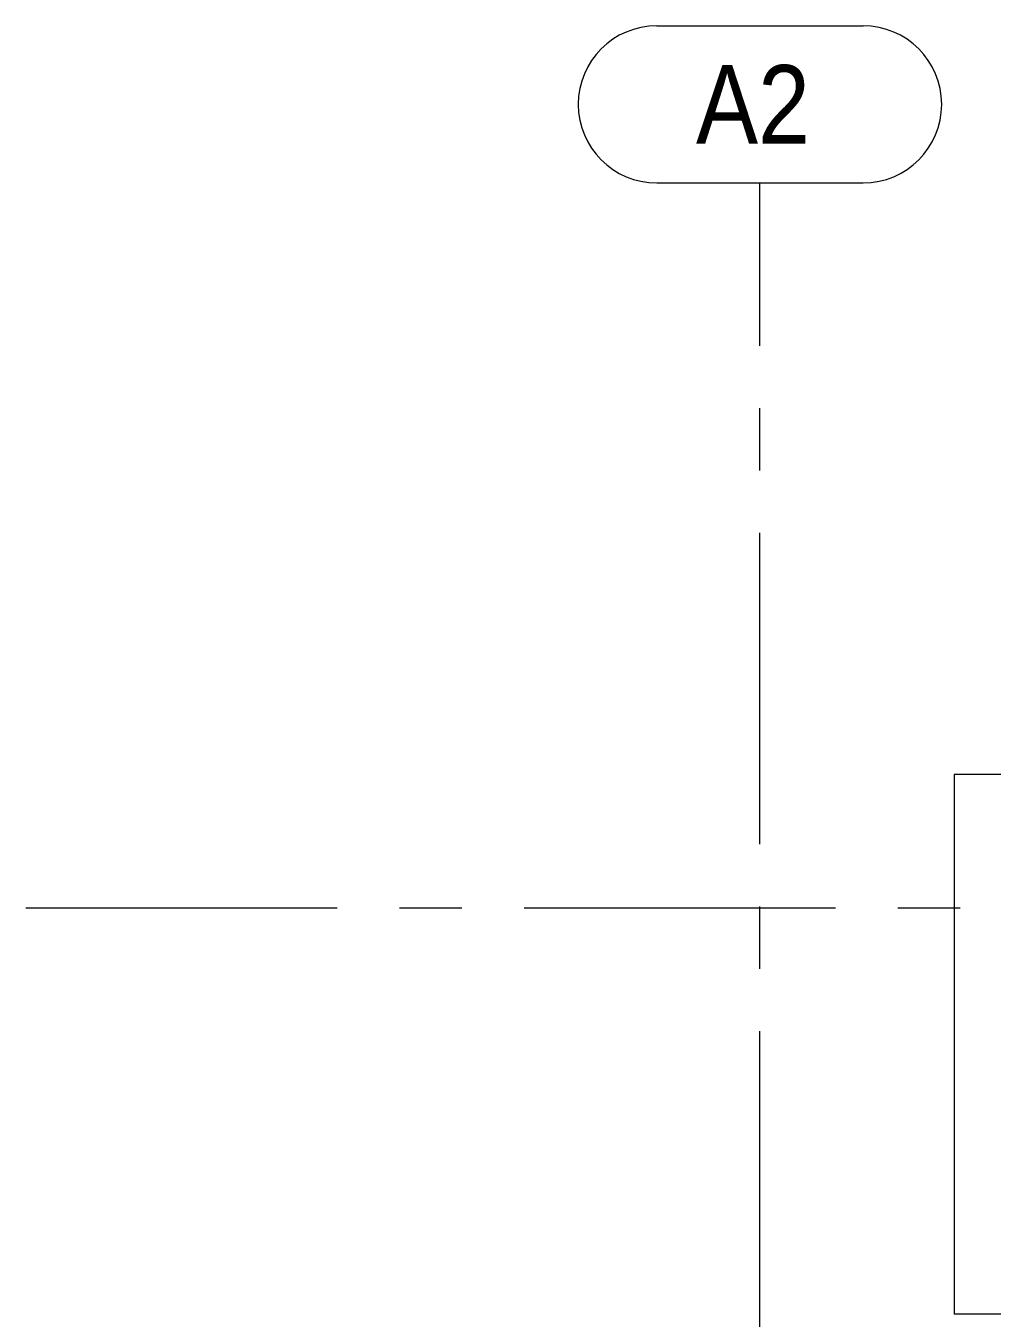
# Model space of a CAD drawing. Header units: millimetres. Extents: x -220592 to 404889, y -217665 to 38245.
# Drawn here: x 7718.94 to 7743.56, y -47863.67 to -47830.74 of the extents above; entities that cross this region are included whole.
import ezdxf

# ---------------------------------------------------------------- set-up
doc = ezdxf.new("R2010")
doc.units = ezdxf.units.MM
doc.linetypes.add('XKITLINE00', pattern=[0])
doc.layers.add('Part', color=7, linetype='Continuous', lineweight=0)
doc.layers.add('S-GRID', color=7, linetype='Continuous', lineweight=0)
doc.styles.add('ARIAL', font='arial.ttf')

# ---------------------------------------------------------------- blocks, each defined once
blk = doc.blocks.new('*A15045')
at = {"layer": 'S-GRID', "color": 7, "linetype": 'XKITLINE00', "lineweight": 0}
for p, q in [((0, 371.322485), (0, 375.471397)), ((0, 368.147485), (0, 369.734985)), ((0, 358.622485), (0, 366.559985)), ((0, 355.447485), (0, 357.034985)), ((0, 345.922485), (0, 353.859985))]:
    blk.add_line(p, q, dxfattribs=at)
at = {"layer": 'S-GRID', "color": 7, "style": 'ARIAL', "width": 0.85}
blk.add_text('A2', height=2, dxfattribs=at).set_placement((-1.631348, 376.471397))
blk = doc.blocks.new('*A15102')
at = {"layer": 'Part', "color": 7, "linetype": 'XKITLINE00', "lineweight": 0}
for p, q in [((6.45, 360.4), (4.95, 360.4)), ((4.95, 360.4), (4.95, 346.649959)), ((6.45, 360.4), (6.45, 346.649959)), ((6.45, 346.649959), (4.95, 346.649959))]:
    blk.add_line(p, q, dxfattribs=at)
blk = doc.blocks.new('*A15750')
at = {"layer": 'S-GRID', "color": 7, "linetype": 'XKITLINE00', "lineweight": 0}
for p, q in [((-18.708927, 357), (-10.771427, 357)), ((-9.183927, 357), (-7.596427, 357)), ((-6.008927, 357), (1.928573, 357)), ((3.516073, 357), (5.103573, 357))]:
    blk.add_line(p, q, dxfattribs=at)
blk = doc.blocks.new('*A15852')
at = {"layer": 'S-GRID', "color": 7, "linetype": 'XKITLINE00', "lineweight": 0}
for p, q in [((-2.631348, 379.471397), (2.631348, 379.471397)), ((-2.631348, 375.471397), (2.631348, 375.471397))]:
    blk.add_line(p, q, dxfattribs=at)
for centre, start, end in [((-2.631348, 377.471397), 90, 270), ((2.631348, 377.471397), 270, 90)]:
    blk.add_arc(centre, 2, start, end, dxfattribs=at)

msp = doc.modelspace()

# ---------------------------------------------------------------- block references
at = {"color": 7, "lineweight": 0}
for name in ['*A15852', '*A15045', '*A15102', '*A15750']:
    msp.add_blockref(name, (7737.6457, -48210.2152), dxfattribs=at)

doc.saveas('drawing.dxf')
